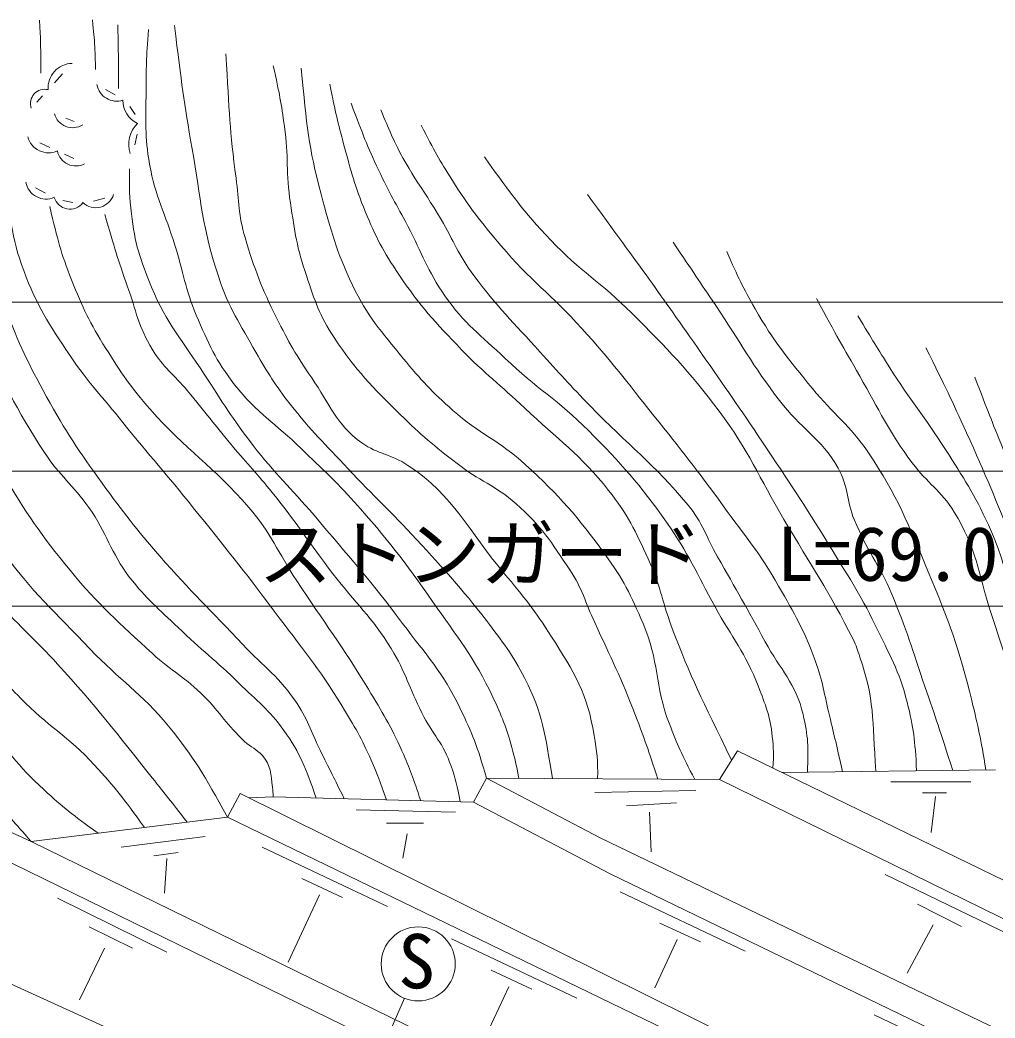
# Model space of a CAD drawing. Units: millimetres, scale not verified. Extents: x 40000 to 680000, y 20000 to 380000.
# Drawn here: x 440271 to 473175, y 312748 to 346416 of the extents above; entities that cross this region are included whole.
import ezdxf
from ezdxf.enums import TextEntityAlignment as Align

# ---------------------------------------------------------------- set-up
doc = ezdxf.new("R2010")
doc.units = ezdxf.units.MM
doc.header["$LTSCALE"] = 1000
doc.layers.add('M-BGD', color=7, linetype='Continuous', lineweight=13)
doc.layers.add('M-STR-HTXT', color=7, linetype='Continuous', lineweight=13)
doc.styles.add('ＭＳ ゴシック', font='')
doc.styles.get('ＭＳ ゴシック').set_extended_font_data('MS Gothic')

msp = doc.modelspace()

# ---------------------------------------------------------------- linework, layer by layer
at = {"layer": 'M-BGD'}
for p, q in [((441711, 344602), (441432, 344296)), ((441037, 343862), (440841, 343647)), ((443161, 344074), (443479, 343894)), ((443974, 343502), (444154, 343227)), ((441815, 343098), (442100, 342987)), ((444229, 342565), (444142, 342209)), ((440947, 342276), (441283, 342117)), ((441777, 341884), (442085, 341739)), ((440801, 340757), (441134, 340573)), ((442754, 340305), (443130, 340406)), ((441722, 340327), (442059, 340261)), ((463876, 320790), (464487, 321760)), ((464487, 321760), (491650, 308551)), ((465982, 321034), (473189, 321120)), ((456018, 320845), (455580, 320027)), ((456018, 320845), (459848, 318823)), ((456018, 320845), (463876, 320790)), ((491072, 307474), (463876, 320790)), ((469660, 320711), (472363, 320711)), ((447700, 320320), (447275, 319522)), ((471417, 308564), (447700, 320320)), ((447997, 320173), (448820, 320205)), ((448820, 320205), (455580, 320027)), ((459666, 320353), (463082, 320419)), ((470724, 320348), (471539, 320348)), ((471167, 320224), (471025, 319010)), ((455580, 320027), (460190, 317610)), ((460742, 319901), (462431, 320007)), ((447275, 319522), (440646, 318701)), ((447275, 319522), (530599, 279171)), ((451617, 319771), (454967, 319691)), ((461513, 319688), (461567, 318359)), ((452641, 319319), (453890, 319319)), ((440646, 318701), (439967, 319020)), ((443685, 318516), (446518, 318874)), ((453332, 318960), (453186, 318136)), ((502174, 288650), (440646, 318701)), ((448443, 318511), (452670, 316509)), ((494079, 302339), (459848, 318823)), ((439500, 318211), (509307, 284141)), ((444792, 318223), (445606, 318331)), ((445226, 318125), (445150, 316964)), ((460190, 317610), (493560, 301462)), ((469467, 317589), (473720, 315528)), ((449781, 317457), (451155, 316819)), ((433257, 316951), (451286, 308746)), ((450375, 316899), (449317, 314635)), ((460521, 317006), (464748, 315003)), ((441543, 316797), (445222, 314974)), ((470557, 316592), (472046, 315834)), ((442601, 315820), (444067, 315104)), ((461859, 315951), (463232, 315313)), ((471089, 315887), (470211, 314266)), ((454834, 315417), (459061, 313414)), ((462453, 315393), (461690, 313762)), ((443122, 315104), (442276, 313362)), ((456172, 314362), (457545, 313724)), ((456766, 313804), (455707, 311540)), ((453242, 313415), (450329, 306666)), ((469091, 312859), (473318, 310856))]:
    msp.add_line(p, q, dxfattribs=at)
msp.add_circle((453711, 314574), 1250, dxfattribs=at)
for centre, radius, start, end in [((442054, 344119), 834, 91.6998, 183.6797), ((443537, 344360), 682, 190.5963, 287.9246), ((441111, 343592), 486, 76.7551, 198.6244), ((444600, 343696), 853, 178.957, 244.7776), ((442054, 343431), 649, 196.3767, 300.9874), ((444915, 342225), 974, 134.151, 198.7086), ((441234, 342658), 724, 195.0017, 294.5173), ((442154, 342122), 632, 191.312, 298.2069), ((441149, 341058), 684, 189.5095, 293.9528), ((441955, 340584), 549, 196.0345, 323.0978), ((442826, 340708), 627, 226.4297, 343.6483)]:
    msp.add_arc(centre, radius, start, end, dxfattribs=at)
for points, knots in [([(435620, 346186), (435731, 345264), (435757, 345021), (435829, 344272), (435934, 343200), (435897, 342589), (436039, 341521), (436198, 340321), (436376, 339658), (436727, 338500), (437311, 336573), (437697, 335506), (438491, 333655), (438924, 332647), (439125, 332055), (439688, 331113), (440483, 329780), (440972, 329050), (441961, 327853), (442944, 326662), (443604, 326086), (444742, 325042), (445390, 324447), (445858, 324231), (446477, 323606), (447041, 323035), (447265, 322627), (447852, 322081), (448071, 321877), (448249, 321823), (448451, 321602), (448745, 321279), (448732, 320969), (448790, 320535), (448806, 320407), (448816, 320357), (448820, 320205)], [0, 0, 0, 0, 1, 1, 1, 2, 2, 2, 3, 3, 3, 4, 4, 4, 5, 5, 5, 6, 6, 6, 7, 7, 7, 8, 8, 8, 9, 9, 9, 10, 10, 10, 11, 11, 11, 12, 12, 12, 12]), ([(437154, 346137), (437165, 344752), (437166, 344347), (437274, 343206), (437377, 342125), (437440, 341515), (437673, 340454), (438072, 338640), (438323, 337616), (439009, 335888), (439668, 334228), (440123, 333315), (441102, 331821), (441612, 331043), (442057, 330724), (442598, 329967), (443216, 329100), (443321, 328455), (443973, 327614), (444537, 326887), (444947, 326558), (445608, 325919), (446390, 325165), (446884, 324802), (447662, 324045), (448278, 323445), (448677, 323148), (449177, 322450), (449754, 321646), (449888, 321225), (450272, 320167)], [0, 0, 0, 0, 1, 1, 1, 2, 2, 2, 3, 3, 3, 4, 4, 4, 5, 5, 5, 6, 6, 6, 7, 7, 7, 8, 8, 8, 9, 9, 9, 10, 10, 10, 10]), ([(438336, 346368), (438393, 345063), (438415, 344714), (438495, 343656), (438608, 342165), (438599, 341314), (438894, 339848), (439148, 338586), (439347, 337885), (439791, 336677), (440233, 335477), (440548, 334826), (441167, 333707), (441821, 332523), (442250, 331892), (443041, 330795), (443762, 329797), (444185, 329250), (444995, 328323), (446043, 327124), (446703, 326518), (447787, 325352), (448507, 324577), (449041, 324244), (449621, 323358), (450025, 322741), (450130, 322325), (450458, 321664), (450754, 321069), (450847, 320883), (451217, 320142)], [0, 0, 0, 0, 1, 1, 1, 2, 2, 2, 3, 3, 3, 4, 4, 4, 5, 5, 5, 6, 6, 6, 7, 7, 7, 8, 8, 8, 9, 9, 9, 10, 10, 10, 10]), ([(439560, 346154), (439669, 345344), (439687, 345110), (439740, 344439), (439843, 343127), (439621, 342376), (439780, 341069), (439929, 339839), (439965, 339119), (440398, 337959), (440841, 336770), (441246, 336161), (441953, 335108), (442583, 334168), (443037, 333715), (443747, 332835), (444661, 331703), (445209, 331097), (446120, 329963), (447204, 328614), (447818, 327863), (448852, 326474), (449772, 325238), (450342, 324579), (451145, 323264), (451564, 322577), (451798, 322187), (452122, 321450), (452348, 320934), (452422, 320745), (452639, 320105)], [0, 0, 0, 0, 1, 1, 1, 2, 2, 2, 3, 3, 3, 4, 4, 4, 5, 5, 5, 6, 6, 6, 7, 7, 7, 8, 8, 8, 9, 9, 9, 10, 10, 10, 10]), ([(440936, 346413), (440962, 345739), (440973, 345562), (440976, 345017), (440977, 344861), (440978, 344811), (440976, 344618)], [0, 0, 0, 0, 1, 1, 1, 2, 2, 2, 2]), ([(442717, 346416), (442764, 345978), (442778, 345858), (442797, 345499), (442812, 345203), (442814, 345104), (442817, 344741)], [0, 0, 0, 0, 1, 1, 1, 2, 2, 2, 2]), ([(443575, 346257), (443587, 345599), (443592, 345430), (443595, 344901), (443596, 344589), (443596, 344490), (443595, 344103)], [0, 0, 0, 0, 1, 1, 1, 2, 2, 2, 2]), ([(458243, 320829), (457977, 322361), (457931, 322986), (457306, 324201), (456887, 325015), (456569, 325430), (456010, 326155), (455149, 327270), (454609, 327849), (453657, 328887), (452779, 329845), (452228, 330327), (451344, 331279), (450568, 332116), (450091, 332552), (449390, 333453), (448886, 334101), (448641, 334495), (448234, 335207), (447685, 336165), (447328, 336692), (446978, 337739), (446430, 339376), (446376, 340366), (446080, 342066), (445799, 343686), (445729, 344235), (445482, 346233)], [0, 0, 0, 0, 1, 1, 1, 2, 2, 2, 3, 3, 3, 4, 4, 4, 5, 5, 5, 6, 6, 6, 7, 7, 7, 8, 8, 8, 9, 9, 9, 9]), ([(444605, 346094), (444539, 345102), (444525, 344818), (444525, 344000), (444525, 343041), (444477, 342492), (444645, 341548), (444841, 340447), (445171, 339884), (445502, 338816), (445786, 337898), (445846, 337348), (446220, 336463), (446628, 335497), (446872, 334939), (447516, 334111), (448264, 333148), (448897, 332802), (449769, 331951), (450479, 331257), (450901, 330889), (451563, 330149), (452674, 328910), (453240, 328162), (454195, 326800), (455052, 325579), (455590, 324917), (456229, 323570), (456532, 322931), (456680, 322557), (456867, 321875), (456977, 321474), (457015, 321327), (457106, 320837)], [0, 0, 0, 0, 1, 1, 1, 2, 2, 2, 3, 3, 3, 4, 4, 4, 5, 5, 5, 6, 6, 6, 7, 7, 7, 8, 8, 8, 9, 9, 9, 10, 10, 10, 11, 11, 11, 11]), ([(459765, 320819), (459779, 321468), (459735, 321714), (459646, 322280), (459424, 323679), (458972, 324416), (458210, 325610), (457651, 326487), (457284, 326946), (456615, 327743), (455388, 329205), (454949, 330328), (453365, 331392), (452804, 331769), (452360, 331758), (451810, 332150), (450928, 332778), (450732, 333453), (450115, 334343), (449594, 335094), (449342, 335546), (448932, 336363), (448423, 337381), (448194, 337985), (447869, 339075), (447642, 339835), (447668, 340296), (447563, 341082), (447346, 342709), (447338, 343268), (447217, 345269)], [0, 0, 0, 0, 1, 1, 1, 2, 2, 2, 3, 3, 3, 4, 4, 4, 5, 5, 5, 6, 6, 6, 7, 7, 7, 8, 8, 8, 9, 9, 9, 10, 10, 10, 10]), ([(448819, 344871), (449030, 343908), (449085, 343625), (449198, 342817), (449337, 341819), (449247, 341241), (449397, 340245), (449543, 339275), (449618, 338720), (449936, 337792), (450225, 336945), (450379, 336446), (450873, 335699), (451609, 334584), (452155, 334046), (453106, 333107), (453809, 332412), (454237, 332055), (455020, 331452), (455766, 330877), (456308, 330720), (457014, 330096), (457856, 329351), (458206, 328799), (458828, 327863), (459252, 327224), (459346, 326785), (459666, 326088), (460223, 324875), (460565, 324206), (461041, 322958), (461360, 322125), (461463, 321838), (461799, 320805)], [0, 0, 0, 0, 1, 1, 1, 2, 2, 2, 3, 3, 3, 4, 4, 4, 5, 5, 5, 6, 6, 6, 7, 7, 7, 8, 8, 8, 9, 9, 9, 10, 10, 10, 11, 11, 11, 11]), ([(463042, 320796), (462595, 321650), (462474, 321934), (462178, 322692), (461684, 323957), (461844, 324811), (461301, 326055), (460883, 327011), (460629, 327553), (460011, 328395), (459079, 329665), (458498, 330351), (457333, 331412), (456449, 332218), (455774, 332451), (454880, 333246), (454172, 333876), (453807, 334269), (453206, 335001), (452459, 335909), (452000, 336414), (451491, 337473), (450942, 338617), (450765, 339319), (450434, 340544), (449996, 342166), (449961, 342812), (449756, 344791)], [0, 0, 0, 0, 1, 1, 1, 2, 2, 2, 3, 3, 3, 4, 4, 4, 5, 5, 5, 6, 6, 6, 7, 7, 7, 8, 8, 8, 9, 9, 9, 9]), ([(464287, 321442), (463260, 323566), (462928, 324161), (462251, 325982), (461926, 326855), (461865, 327391), (461473, 328235), (461034, 329182), (460783, 329729), (460137, 330548), (459179, 331764), (458429, 332255), (457306, 333320), (456482, 334101), (455964, 334480), (455172, 335294), (454274, 336217), (453782, 336759), (453059, 337826), (452529, 338607), (452280, 339086), (451922, 339959), (451575, 340807), (451446, 341308), (451205, 342192), (450988, 342987), (450928, 343265), (450726, 344246)], [0, 0, 0, 0, 1, 1, 1, 2, 2, 2, 3, 3, 3, 4, 4, 4, 5, 5, 5, 6, 6, 6, 7, 7, 7, 8, 8, 8, 9, 9, 9, 9]), ([(451444, 343608), (451857, 342518), (451971, 342203), (452381, 341335), (452734, 340589), (452973, 340191), (453358, 339461), (453844, 338539), (454019, 337963), (454614, 337108), (455269, 336168), (455819, 335785), (456648, 334995), (457699, 333992), (458437, 333593), (459459, 332562), (460575, 331436), (461178, 330768), (462091, 329472), (462830, 328422), (463102, 327742), (463726, 326620), (464303, 325582), (464754, 325057), (465182, 323949), (465430, 323304), (465591, 322934), (465660, 322247), (465702, 321833), (465710, 321661), (465679, 321181)], [0, 0, 0, 0, 1, 1, 1, 2, 2, 2, 3, 3, 3, 4, 4, 4, 5, 5, 5, 6, 6, 6, 7, 7, 7, 8, 8, 8, 9, 9, 9, 10, 10, 10, 10]), ([(466843, 321044), (466887, 321890), (466867, 322248), (466697, 322991), (466457, 324042), (465934, 324490), (465421, 325437), (464809, 326568), (464447, 327191), (463812, 328308), (463425, 328990), (463314, 329445), (462815, 330050), (461651, 331464), (460792, 332069), (459519, 333386), (458840, 334089), (458473, 334496), (457818, 335220), (456923, 336208), (456381, 336731), (455584, 337799), (455074, 338484), (454913, 338950), (454481, 339687), (453830, 340798), (453338, 341355), (452813, 342531), (452665, 342863), (452605, 342981), (452454, 343389)], [0, 0, 0, 0, 1, 1, 1, 2, 2, 2, 3, 3, 3, 4, 4, 4, 5, 5, 5, 6, 6, 6, 7, 7, 7, 8, 8, 8, 9, 9, 9, 10, 10, 10, 10]), ([(453810, 342870), (454269, 341972), (454417, 341706), (454867, 340996), (455439, 340093), (455811, 339618), (456502, 338803), (457488, 337639), (458209, 337142), (459233, 336011), (460236, 334905), (460734, 334228), (461666, 333060), (462598, 331893), (463120, 331238), (463999, 330030), (464756, 328989), (465234, 328436), (465873, 327318), (466416, 326369), (466734, 325833), (467109, 324806), (467365, 324103), (467410, 323678), (467587, 322952), (467768, 322214), (467821, 321976), (468026, 321058)], [0, 0, 0, 0, 1, 1, 1, 2, 2, 2, 3, 3, 3, 4, 4, 4, 5, 5, 5, 6, 6, 6, 7, 7, 7, 8, 8, 8, 9, 9, 9, 9]), ([(445911, 319353), (445348, 320081), (445197, 320267), (444734, 320849), (443517, 322376), (442854, 323249), (441537, 324690), (440787, 325512), (440297, 325908), (439563, 326744), (438635, 327801), (438156, 328436), (437390, 329615), (436790, 330538), (436581, 331131), (436114, 332128), (435410, 333628), (434990, 334465), (434459, 336036), (433960, 337509), (433745, 338362), (433472, 339894), (433281, 340960), (433227, 341343), (433100, 342641)], [0, 0, 0, 0, 1, 1, 1, 2, 2, 2, 3, 3, 3, 4, 4, 4, 5, 5, 5, 6, 6, 6, 7, 7, 7, 8, 8, 8, 8]), ([(434010, 342735), (434377, 340679), (434503, 340046), (434997, 338368), (435552, 336485), (435953, 335448), (436792, 333673), (437777, 331585), (438339, 330395), (439678, 328514), (440685, 327098), (441444, 326456), (442639, 325194), (443635, 324141), (444370, 323716), (445285, 322592), (446187, 321484), (446467, 320983), (447275, 319522)], [0, 0, 0, 0, 1, 1, 1, 2, 2, 2, 3, 3, 3, 4, 4, 4, 5, 5, 5, 6, 6, 6, 6]), ([(455943, 341798), (456914, 340442), (457225, 340011), (458186, 338987), (459166, 337944), (459898, 337548), (460908, 336534), (462134, 335303), (462828, 334606), (463869, 333215), (464864, 331885), (465207, 330996), (466052, 329566), (466979, 327998), (467562, 327153), (468385, 325528), (468500, 325302), (468531, 325160), (468614, 324920), (469110, 323486), (469031, 322840), (469153, 321072)], [0, 0, 0, 0, 1, 1, 1, 2, 2, 2, 3, 3, 3, 4, 4, 4, 5, 5, 5, 6, 6, 6, 7, 7, 7, 7]), ([(456018, 320845), (455690, 321946), (455550, 322319), (455119, 323207), (454531, 324418), (453991, 324981), (453185, 326059), (452081, 327534), (451386, 328302), (450194, 329707), (449405, 330638), (448884, 331093), (448141, 332060), (447444, 332966), (447108, 333514), (446486, 334473), (445757, 335595), (445224, 336168), (444711, 337404), (444327, 338329), (444145, 338881), (444033, 339876), (443967, 340465), (443951, 340702), (443973, 341392)], [0, 0, 0, 0, 1, 1, 1, 2, 2, 2, 3, 3, 3, 4, 4, 4, 5, 5, 5, 6, 6, 6, 7, 7, 7, 8, 8, 8, 8]), ([(470530, 321088), (470470, 322143), (470432, 322519), (470209, 323405), (469942, 324468), (469609, 325009), (469133, 325997), (468598, 327106), (468200, 327678), (467557, 328728), (466720, 330098), (466219, 330845), (465324, 332178), (464534, 333354), (464080, 334005), (463271, 335169), (461798, 337285), (461303, 337947), (459422, 340532)], [0, 0, 0, 0, 1, 1, 1, 2, 2, 2, 3, 3, 3, 4, 4, 4, 5, 5, 5, 6, 6, 6, 6]), ([(453795, 320074), (453533, 320877), (453443, 321119), (453159, 321765), (452787, 322609), (452505, 323049), (452029, 323839), (451143, 325307), (450552, 326069), (449609, 327501), (448975, 328465), (448748, 329100), (447994, 329973), (446796, 331361), (445873, 331904), (444665, 333283), (444011, 334029), (443696, 334496), (443169, 335337), (442633, 336193), (442384, 336710), (442013, 337650), (441642, 338587), (441552, 338962), (441275, 340122)], [0, 0, 0, 0, 1, 1, 1, 2, 2, 2, 3, 3, 3, 4, 4, 4, 5, 5, 5, 6, 6, 6, 7, 7, 7, 8, 8, 8, 8]), ([(443136, 339856), (443472, 338698), (443562, 338374), (443894, 337444), (444194, 336600), (444266, 336075), (444731, 335310), (445107, 334694), (445465, 334456), (445927, 333901), (446528, 333181), (446840, 332758), (447443, 332040), (447961, 331423), (448280, 331100), (448785, 330472), (449622, 329431), (450022, 328795), (450832, 327734), (451591, 326740), (452150, 326277), (452800, 325208), (453287, 324406), (453413, 323879), (453836, 323041), (454197, 322328), (454562, 322003), (454820, 321247), (454977, 320787), (455031, 320594), (455124, 320039)], [0, 0, 0, 0, 1, 1, 1, 2, 2, 2, 3, 3, 3, 4, 4, 4, 5, 5, 5, 6, 6, 6, 7, 7, 7, 8, 8, 8, 9, 9, 9, 10, 10, 10, 10]), ([(462314, 338917), (463014, 337878), (463189, 337617), (463749, 336784), (464591, 335531), (464987, 334774), (465903, 333574), (466616, 332639), (467294, 332322), (467876, 331301), (468233, 330677), (468153, 330210), (468428, 329546), (468847, 328536), (469264, 328054), (469691, 327047), (470195, 325859), (470387, 325157), (470807, 323937), (471188, 322834), (471305, 322478), (471751, 321103)], [0, 0, 0, 0, 1, 1, 1, 2, 2, 2, 3, 3, 3, 4, 4, 4, 5, 5, 5, 6, 6, 6, 7, 7, 7, 7]), ([(472868, 321116), (472687, 322223), (472609, 322551), (472389, 323458), (471968, 325200), (471616, 326153), (470920, 327805), (470240, 329419), (469890, 330362), (468907, 331812), (468275, 332744), (467722, 333111), (467012, 333986), (466197, 334991), (465717, 335551), (465078, 336677), (464663, 337411), (464518, 337693), (464121, 338611)], [0, 0, 0, 0, 1, 1, 1, 2, 2, 2, 3, 3, 3, 4, 4, 4, 5, 5, 5, 6, 6, 6, 6]), ([(467152, 337016), (467839, 335749), (468023, 335415), (468608, 334404), (469278, 333246), (469582, 332546), (470382, 331473), (470891, 330792), (471351, 330543), (471798, 329818), (472537, 328619), (472608, 327772), (473034, 326429), (473455, 325103), (473767, 324372), (473991, 322999), (474067, 322534), (474102, 322365), (474152, 321803)], [0, 0, 0, 0, 1, 1, 1, 2, 2, 2, 3, 3, 3, 4, 4, 4, 5, 5, 5, 6, 6, 6, 6]), ([(475269, 321824), (474902, 322701), (474816, 322961), (474549, 323697), (473764, 325865), (473914, 327284), (472954, 329380), (472477, 330423), (472118, 330966), (471499, 331932), (470796, 333026), (470322, 333586), (469624, 334683), (469193, 335362), (469052, 335588), (468548, 336438)], [0, 0, 0, 0, 1, 1, 1, 2, 2, 2, 3, 3, 3, 4, 4, 4, 5, 5, 5, 5]), ([(470841, 335361), (471522, 333992), (471701, 333622), (472216, 332490), (472872, 331052), (473203, 330229), (473792, 328762), (474372, 327316), (474663, 326493), (475207, 325033), (475671, 323790), (475816, 323396), (476381, 321845)], [0, 0, 0, 0, 1, 1, 1, 2, 2, 2, 3, 3, 3, 4, 4, 4, 4]), ([(478342, 321882), (477876, 322860), (477749, 323112), (477361, 323897), (476314, 326014), (475587, 327129), (474569, 329260), (474074, 330296), (473863, 330907), (473433, 331972), (473057, 332903), (472940, 333203), (472496, 334364)], [0, 0, 0, 0, 1, 1, 1, 2, 2, 2, 3, 3, 3, 4, 4, 4, 4]), ([(438925, 325023), (439552, 324299), (439742, 324099), (440294, 323534), (441208, 322597), (441895, 322252), (442780, 321288), (443495, 320508), (443739, 320195), (444476, 319175)], [0, 0, 0, 0, 1, 1, 1, 2, 2, 2, 3, 3, 3, 3]), ([(436251, 324441), (436617, 323429), (436782, 323046), (437303, 322255), (437948, 321275), (438603, 320965), (439397, 320101), (439893, 319561), (440055, 319383), (440646, 318701)], [0, 0, 0, 0, 1, 1, 1, 2, 2, 2, 3, 3, 3, 3]), ([(442913, 318982), (442025, 319618), (441749, 319835), (441072, 320460), (440202, 321263), (439816, 321816), (439068, 322733), (438563, 323352), (438396, 323562), (437808, 324345)], [0, 0, 0, 0, 1, 1, 1, 2, 2, 2, 3, 3, 3, 3]), ([(388011, 316648), (388360, 316225), (388456, 316099), (388719, 315731), (389085, 315218), (389245, 314900), (389573, 314363), (389876, 313867), (390040, 313585), (390333, 313082), (390682, 312483), (390871, 312143), (391216, 311541), (391637, 310804), (391863, 310385), (392294, 309653), (392857, 308695), (393236, 308195), (393768, 307219), (394189, 306448), (394336, 305971), (394747, 305195), (395106, 304519), (395369, 304177), (395753, 303516), (396030, 303039), (396173, 302765), (396448, 302286), (396701, 301846), (396847, 301601), (397106, 301165), (397345, 300762), (397477, 300536), (397721, 300137), (398226, 299313), (398512, 298853), (399027, 298035), (399373, 297487), (399553, 297171), (399917, 296635), (400263, 296126), (400496, 295868), (400851, 295365), (401231, 294826), (401422, 294510), (401795, 293965), (402139, 293463), (402292, 293151), (402687, 292688), (402863, 292482), (403000, 292402), (403170, 292191), (403643, 291603), (403736, 291158), (404091, 290491), (404317, 290066), (404427, 289819), (404655, 289395), (404933, 288878), (405125, 288608), (405382, 288082), (405615, 287606), (405699, 287318), (405914, 286833), (406102, 286412), (406233, 286187), (406413, 285763), (406582, 285366), (406680, 285144), (406819, 284735), (406925, 284422), (406959, 284239), (407036, 283918), (407189, 283279), (407250, 282915), (407361, 282268), (407419, 281934), (407444, 281745), (407470, 281407), (407510, 280880), (407448, 280581), (407492, 280054), (407546, 279394), (407569, 279018), (407724, 278374), (407783, 278130), (407846, 278001), (407922, 277761), (408017, 277461), (408025, 277275), (408158, 276990), (408267, 276758), (408357, 276644), (408496, 276430), (408670, 276162), (408748, 275994), (408964, 275760), (409205, 275497), (409355, 275346), (409673, 275186), (409962, 275040), (410145, 275005), (410454, 274911), (411199, 274685), (411648, 274668), (412389, 274431), (413477, 274082), (414043, 273760), (415131, 273410), (416169, 273077), (416787, 273012), (417826, 272680), (418491, 272467), (418834, 272265), (419487, 272018), (421402, 271291), (422500, 270952), (424409, 270208), (425767, 269678), (426504, 269322), (427852, 268767), (428746, 268399), (429280, 268266), (430147, 267839), (431383, 267231), (431967, 266693), (433175, 266032), (434654, 265224), (435548, 264897), (437034, 264103), (438002, 263585), (438516, 263245), (439476, 262711), (440263, 262273), (440700, 262020), (441503, 261612), (442514, 261098), (443100, 260850), (444116, 260342), (444749, 260026), (445187, 259969), (445727, 259512), (446232, 259085), (446610, 258885), (446899, 258291), (446989, 258106), (447036, 258024), (447095, 257803)], [0, 0, 0, 0, 1, 1, 1, 2, 2, 2, 3, 3, 3, 4, 4, 4, 5, 5, 5, 6, 6, 6, 7, 7, 7, 8, 8, 8, 9, 9, 9, 10, 10, 10, 11, 11, 11, 12, 12, 12, 13, 13, 13, 14, 14, 14, 15, 15, 15, 16, 16, 16, 17, 17, 17, 18, 18, 18, 19, 19, 19, 20, 20, 20, 21, 21, 21, 22, 22, 22, 23, 23, 23, 24, 24, 24, 25, 25, 25, 26, 26, 26, 27, 27, 27, 28, 28, 28, 29, 29, 29, 30, 30, 30, 31, 31, 31, 32, 32, 32, 33, 33, 33, 34, 34, 34, 35, 35, 35, 36, 36, 36, 37, 37, 37, 38, 38, 38, 39, 39, 39, 40, 40, 40, 41, 41, 41, 42, 42, 42, 43, 43, 43, 44, 44, 44, 45, 45, 45, 46, 46, 46, 47, 47, 47, 48, 48, 48, 49, 49, 49, 49])]:
    msp.add_open_spline(points, degree=3, knots=knots, dxfattribs=at)
at = {"layer": 'M-STR-HTXT'}
for p, q in [((424551, 336898), (569458, 336898)), ((426377, 331192), (567622, 331192)), ((428825, 326641), (492492, 326641))]:
    msp.add_line(p, q, dxfattribs=at)

# ---------------------------------------------------------------- texts
at = {"layer": 'M-BGD', "style": 'ＭＳ ゴシック'}
msp.add_text('S', height=1833, dxfattribs=at).set_placement((453032, 313200), align=Align.BOTTOM_LEFT)
at = {"layer": 'M-STR-HTXT', "style": 'ＭＳ ゴシック'}
msp.add_text('ストンガード\u3000L=69.0', height=1833, dxfattribs=at).set_placement((448311, 326945), align=Align.BOTTOM_LEFT)

doc.saveas('drawing.dxf')
